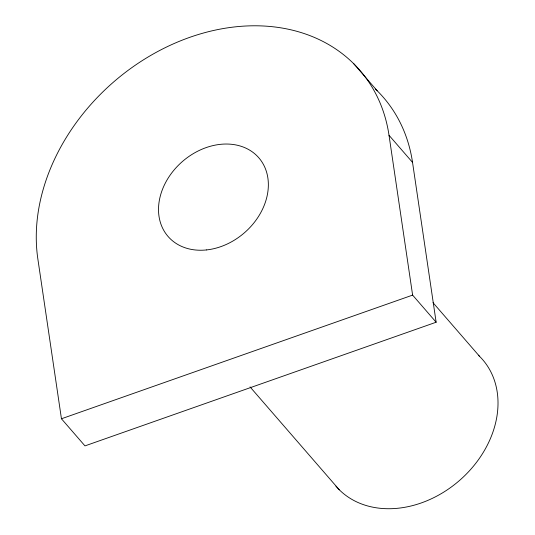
<?xml version="1.0" encoding="UTF-8"?>
<svg xmlns="http://www.w3.org/2000/svg" width="535" height="535" viewBox="0 0 535 535"><rect width="100%" height="100%" fill="white"/><g stroke="black" fill="none" stroke-linecap="round" stroke-linejoin="round"><path stroke-width="0.8" d="M61.451 418.771L412.619 295.113L436.139 322.224L84.971 445.889L61.451 418.771L37.851 258.953A193.73 152.381 -40.9 0 1 189.838 37.31A193.73 152.381 -40.9 0 1 389.019 135.295L412.538 162.406L436.139 322.224M353.695 63.672L377.215 90.783M433.009 302.683L479.547 356.337M250.046 386.905L339.29 489.792M389.019 135.295L412.619 295.113M375.476 89.091A193.73 152.381 -40.9 0 1 412.538 162.406M478.41 355.233A96.868 76.191 -40.9 0 1 461.966 478.277A96.868 76.191 -40.9 0 1 335.913 486.148M206.416 249.939A60.06 47.24 -40.9 0 0 264.116 165.79A60.06 47.24 -40.9 0 0 169.776 175.647A60.06 47.24 -40.9 0 0 206.416 249.939"/></g></svg>
